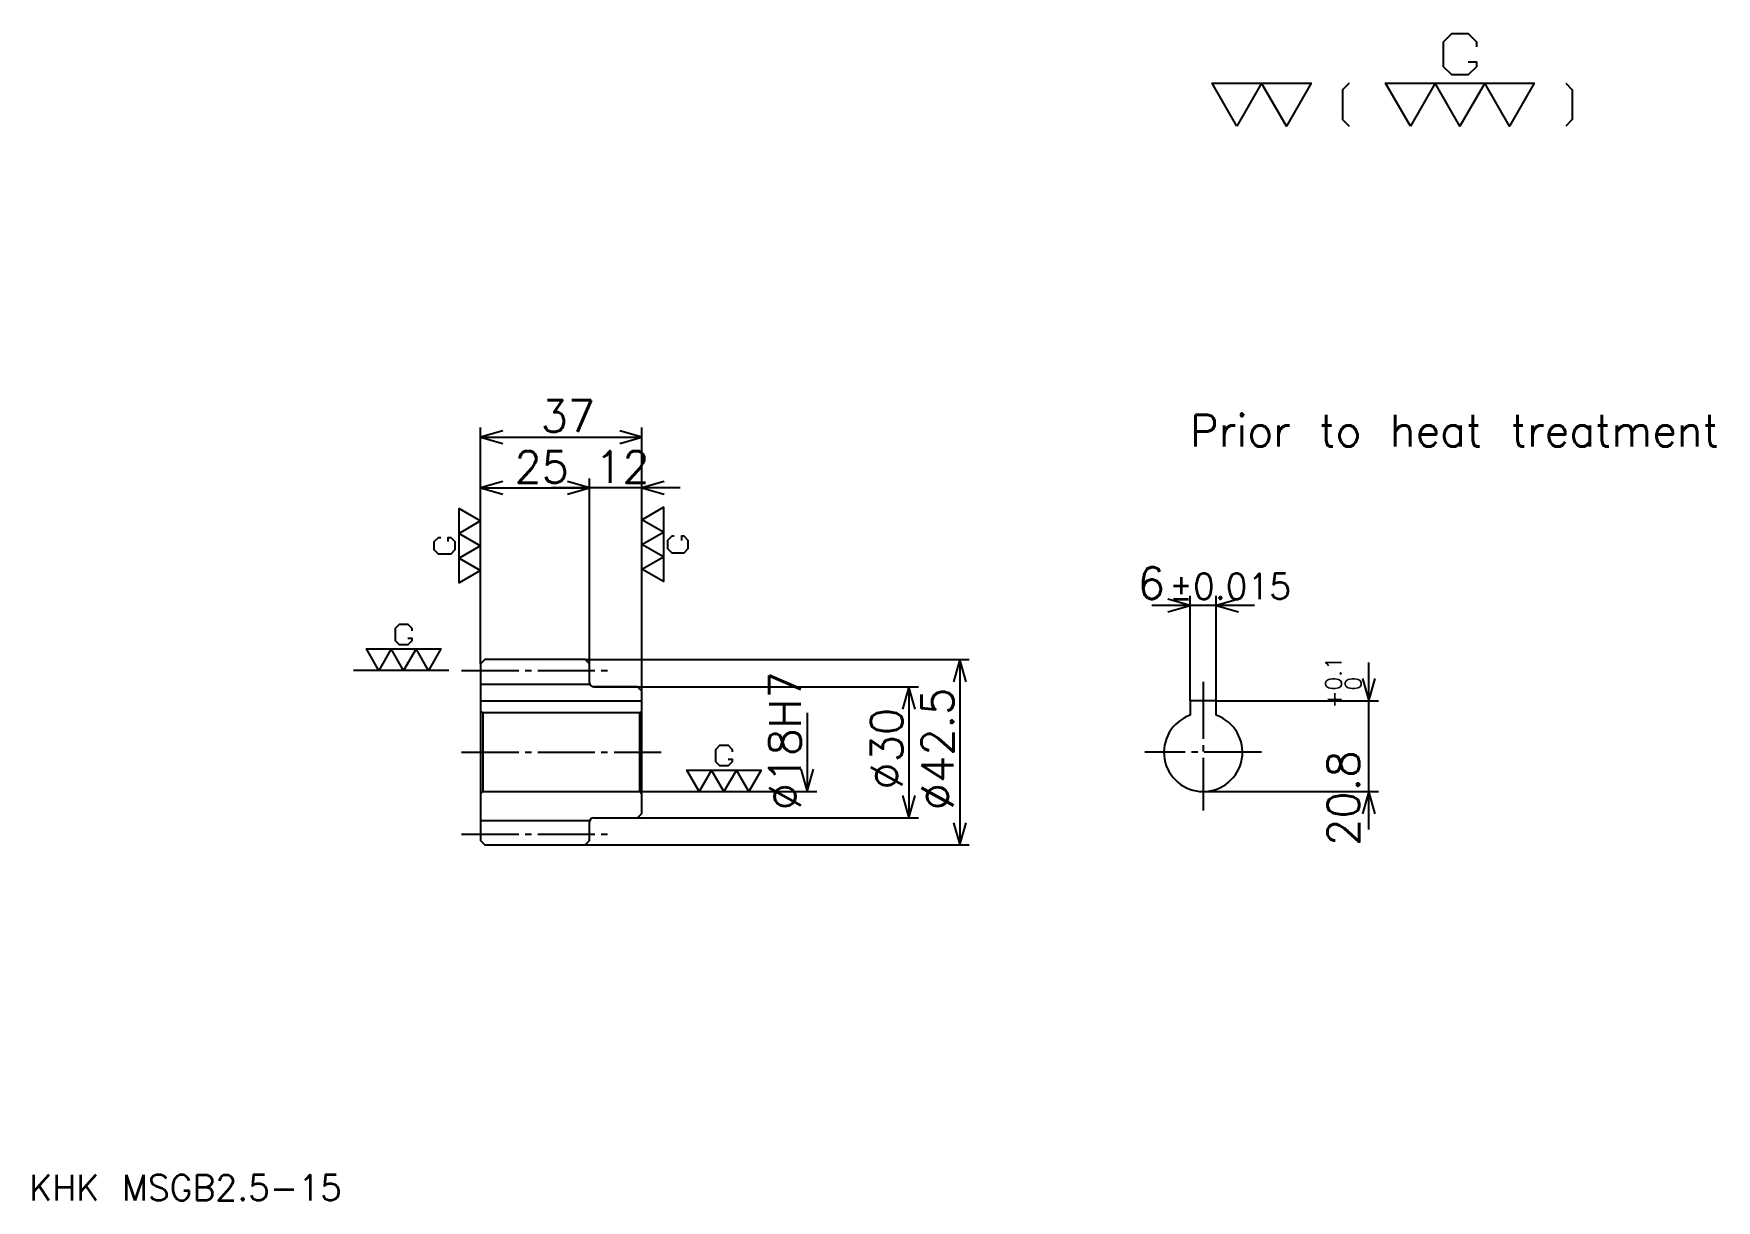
# Model space of a CAD drawing. Extents: x 16 to 401, y 16 to 283.
import ezdxf

# ---------------------------------------------------------------- set-up
doc = ezdxf.new("R2010")
doc.units = 0
doc.linetypes.add('DASHDOT', pattern=[17.478262, 13.108696, -1.456522, 1.456522, -1.456522])
doc.layers.get('0').update_dxf_attribs({"linetype": 'CONTINUOUS'})
doc.layers.add('DASHDOT', color=6, linetype='DASHDOT')
doc.styles.add('KANJI', font='TXT', dxfattribs={"bigfont": 'BIGFONT'})

msp = doc.modelspace()

# ---------------------------------------------------------------- linework, layer by layer
at = {"color": 5}
for p, q in [((117.978264, 139.956512), (117.978264, 193.119568)), ((154.978271, 139.956512), (154.978271, 193.119568)), ((117.978264, 190.934784), (154.978271, 190.934784)), ((142.978271, 139.956512), (142.978271, 181.467392)), ((117.978264, 179.282608), (142.978271, 179.282608)), ((163.717392, 179.282608), (134.239136, 179.282608)), ((280.586945, 130.506516), (280.586945, 154.539124)), ((286.586945, 130.506516), (286.586945, 154.539124)), ((295.32608, 152.35434), (271.847809, 152.35434)), ((117.978264, 138.956512), (117.978264, 139.956512)), ((141.978271, 139.956512), (154.978271, 139.956512)), ((142.978271, 138.956512), (142.978271, 139.956512)), ((154.978271, 139.956512), (229.989136, 139.956512)), ((154.978271, 132.706512), (154.978271, 139.956512)), ((227.804352, 139.956512), (227.804352, 97.45652)), ((321.543488, 100.967392), (321.543488, 139.245651)), ((143.978271, 133.706512), (154.978271, 133.706512)), ((154.978271, 133.706512), (218.33696, 133.706512)), ((216.152176, 133.706512), (216.152176, 103.70652)), ((192.847839, 127.70652), (192.847839, 109.70652)), ((286.586945, 130.506516), (323.728271, 130.506516)), ((154.978271, 109.70652), (195.032623, 109.70652)), ((283.586945, 109.70652), (323.728271, 109.70652)), ((143.978271, 103.70652), (154.978271, 103.70652)), ((154.978271, 103.70652), (218.33696, 103.70652)), ((141.978271, 97.45652), (154.978271, 97.45652)), ((154.978271, 97.45652), (229.989136, 97.45652))]:
    msp.add_line(p, q, dxfattribs=at)
at = {"color": 7}
msp.add_line((110.695656, 137.456512), (88.847832, 137.456512), dxfattribs=at)
at = {"color": 4}
for p, q in [((117.978264, 134.331512), (142.978271, 134.331512)), ((117.978264, 130.506516), (154.978271, 130.506516)), ((118.478264, 127.70652), (118.478264, 109.70652)), ((154.478271, 127.70652), (154.978271, 128.206512)), ((154.478271, 109.70652), (154.978271, 109.20652)), ((117.978264, 103.08152), (142.978271, 103.08152))]:
    msp.add_line(p, q, dxfattribs=at)
at = {"color": 7}
for points in [[(344.321747, 276.943054), (346.21521, 276.943054), (346.21521, 275.806976), (344.321747, 273.913483), (340.53479, 273.913483), (338.641296, 275.806976), (338.641296, 281.487396), (340.53479, 283.38089), (344.321747, 283.38089), (346.21521, 281.487396), (346.21521, 280.351318)], [(291.304352, 262.17392), (285.623932, 272.02002), (308.345642, 272.02002), (302.665222, 262.17392), (296.984772, 272.02002), (291.304352, 262.17392)], [(317.055664, 272.02002), (315.540863, 270.505219), (315.540863, 263.68869), (317.055664, 262.17392)], [(331.067383, 262.17392), (325.386963, 272.02002), (359.469574, 272.02002), (353.789124, 262.17392), (348.108704, 272.02002), (342.428253, 262.17392), (336.747833, 272.02002), (331.067383, 262.17392)], [(366.664795, 272.02002), (368.179565, 270.505219), (368.179565, 263.68869), (366.664795, 262.17392)], [(117.978264, 160.347824), (113.055222, 157.507599), (113.055222, 174.54892), (117.978264, 171.708694), (113.055222, 168.868469), (117.978264, 166.028259), (113.055222, 163.188049), (117.978264, 160.347824)], [(154.978271, 172), (159.901306, 174.84021), (159.901306, 157.79892), (154.978271, 160.63913), (159.901306, 163.47934), (154.978271, 166.319565), (159.901306, 169.15979), (154.978271, 172)], [(110.593697, 166.975006), (110.593697, 167.921738), (111.161743, 167.921738), (112.108482, 166.975006), (112.108482, 165.081512), (111.161743, 164.134781), (108.321526, 164.134781), (107.374786, 165.081512), (107.374786, 166.975006), (108.321526, 167.921738), (108.889572, 167.921738)], [(162.362823, 168.213043), (161.794785, 168.213043), (160.848053, 167.266296), (160.848053, 165.372833), (161.794785, 164.426086), (164.63501, 164.426086), (165.581741, 165.372833), (165.581741, 167.266296), (164.63501, 168.213043), (164.066956, 168.213043), (164.066956, 167.266296)], [(101.301086, 144.84108), (102.247833, 144.84108), (102.247833, 144.273041), (101.301086, 143.326294), (99.407608, 143.326294), (98.460876, 144.273041), (98.460876, 147.113251), (99.407608, 148.059998), (101.301086, 148.059998), (102.247833, 147.113251), (102.247833, 146.545212)], [(94.67392, 137.456512), (91.833694, 142.379562), (108.875, 142.379562), (106.034782, 137.456512), (103.194565, 142.379562), (100.354355, 137.456512), (97.51413, 142.379562), (94.67392, 137.456512)], [(174.714142, 117.091087), (175.660873, 117.091087), (175.660873, 116.523041), (174.714142, 115.576302), (172.820648, 115.576302), (171.873917, 116.523041), (171.873917, 119.363258), (172.820648, 120.309998), (174.714142, 120.309998), (175.660873, 119.363258), (175.660873, 118.795212)], [(168.08696, 109.70652), (165.246735, 114.629562), (182.288055, 114.629562), (179.44783, 109.70652), (176.607605, 114.629562), (173.767395, 109.70652), (170.927185, 114.629562), (168.08696, 109.70652)]]:
    msp.add_lwpolyline(points, dxfattribs=at)
at = {"color": 5}
for points in [[(123.076088, 192.391296), (117.978264, 190.934784), (123.076088, 189.478256)], [(149.880432, 189.478256), (154.978271, 190.934784), (149.880432, 192.391296)], [(123.076088, 180.739136), (117.978264, 179.282608), (123.076088, 177.82608)], [(137.880432, 177.82608), (142.978271, 179.282608), (137.880432, 180.739136)], [(137.880432, 177.82608), (142.978271, 179.282608), (137.880432, 180.739136)], [(160.07608, 180.739136), (154.978271, 179.282608), (160.07608, 177.82608)], [(275.489136, 150.897827), (280.586945, 152.35434), (275.489136, 153.810867)], [(291.684784, 153.810867), (286.586945, 152.35434), (291.684784, 150.897827)], [(229.260864, 134.858688), (227.804352, 139.956512), (226.347839, 134.858688)], [(320.086945, 135.60434), (321.543488, 130.506516), (323, 135.60434)], [(217.608704, 128.608688), (216.152176, 133.706512), (214.695648, 128.608688)], [(191.391312, 114.804344), (192.847839, 109.70652), (194.304352, 114.804344)], [(214.695648, 108.804344), (216.152176, 103.70652), (217.608704, 108.804344)], [(323, 104.608696), (321.543488, 109.70652), (320.086945, 104.608696)], [(226.347839, 102.554344), (227.804352, 97.45652), (229.260864, 102.554344)]]:
    msp.add_lwpolyline(points, dxfattribs=at)
at = {"color": 4}
for points in [[(142.978271, 134.706512), (142.978271, 138.956512), (141.978271, 139.956512), (118.978264, 139.956512), (117.978264, 138.956512), (117.978264, 109.20652)], [(143.978271, 103.70652), (153.978271, 103.70652), (154.978271, 104.70652), (154.978271, 132.706512), (153.978271, 133.706512), (143.978271, 133.706512)], [(117.978264, 109.20652), (118.478264, 109.70652), (154.478271, 109.70652), (154.478271, 127.70652), (118.478264, 127.70652), (117.978264, 128.206512)], [(286.586945, 127.191803), (286.586945, 130.506516), (280.586945, 130.506516), (280.586945, 127.191803)], [(117.978264, 109.20652), (117.978264, 98.45652), (118.978264, 97.45652), (141.978271, 97.45652), (142.978271, 98.45652), (142.978271, 102.70652)]]:
    msp.add_lwpolyline(points, dxfattribs=at)
for centre, radius, start, end in [((143.978271, 134.706512), 1, 180, 270), ((283.586945, 118.70652), 9, 109.47122094, 70.52877906), ((143.978271, 102.70652), 1, 90, 180)]:
    msp.add_arc(centre, radius, start, end, dxfattribs=at)
at = {"layer": 'DASHDOT', "color": 7}
for p, q in [((113.608696, 137.456512), (147.347824, 137.456512)), ((283.586945, 134.876083), (283.586945, 105.336952)), ((113.608696, 118.70652), (159.347824, 118.70652)), ((296.956512, 118.70652), (270.217407, 118.70652)), ((113.608696, 99.95652), (147.347824, 99.95652))]:
    msp.add_line(p, q, dxfattribs=at)

# ---------------------------------------------------------------- texts
at = {"color": 7, "style": 'KANJI'}
for s, height, p in [('37', 7.282609, (131.744568, 192.099991)), ('Prior to heat treatment', 7.282609, (280.586945, 188.767395)), ('25', 7.282609, (125.744568, 180.44783)), ('12', 7.282609, (144.244568, 180.44783)), ('6', 7.282609, (268.554199, 153.810867)), ('%%p0.015', 5.826087, (275.763092, 153.810867)), ('KHK MSGB2.5-15', 5.826087, (14.565217, 16.02174))]:
    msp.add_text(s, height=height, dxfattribs=at).set_placement(p)
for s, height, p in [('0.1', 3.641304, (315.280426, 132.861465)), ('%%c18H7', 7.282609, (191.391312, 105.415756)), ('0', 3.641304, (319.795654, 132.861465)), ('%%c42.5', 7.282609, (226.347839, 105.415756)), ('+', 3.641304, (315.280426, 128.783203)), ('%%c30', 7.282609, (214.695648, 110.149452)), ('20.8', 7.282609, (319.358704, 97.261192))]:
    msp.add_text(s, height=height, rotation=90, dxfattribs=at).set_placement(p)

doc.saveas('drawing.dxf')
